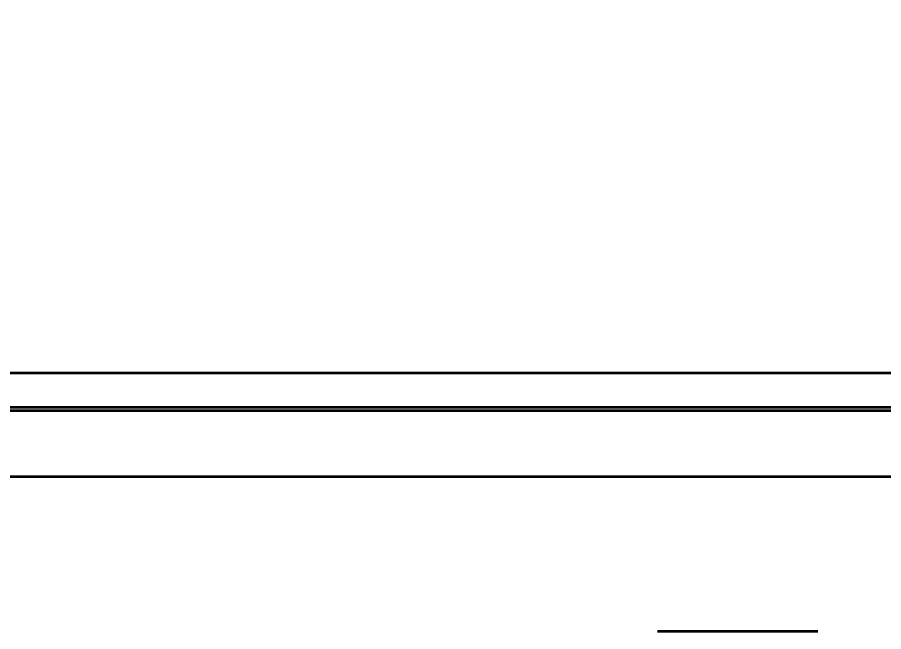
# Model space of a CAD drawing. Header units: millimetres. Extents: x 2599 to 3244, y 1330 to 1895.
# Drawn here: x 2843.84 to 2856.21, y 1643.94 to 1652.71 of the extents above; entities that cross this region are included whole.
import ezdxf

# ---------------------------------------------------------------- set-up
doc = ezdxf.new("R2010")
doc.units = ezdxf.units.MM
doc.layers.add('1', color=7, linetype='Continuous', true_color=0xffffff)
doc.layers.add('dim', color=82, linetype='Continuous', lineweight=9)
doc.styles.get("Standard").update_dxf_attribs({"font": 'arial.ttf'})
doc.dimstyles.new('Standard-3', dxfattribs={"dimscale": 3, "dimtxt": 0.18, "dimasz": 0.18, "dimexe": 0.18, "dimexo": 0.0625, "dimgap": 0.09, "dimtad": 0, "dimtoh": 1, "dimzin": 0, "dimdsep": 46, "dimtxsty": 'Standard', "dimcen": 0.09, "dimadec": 0, "dimazin": 0, "dimtfac": 1, "dimtofl": 0, "dimtmove": 0, "dimatfit": 3, "dimfxl": 0, "dimtolj": 1, "dimtzin": 0, "dimarcsym": 0})

# ---------------------------------------------------------------- blocks, each defined once
blk = doc.blocks.new('*D15')
at = {"layer": 'Defpoints', "color": 0, "transparency": 16777216}
for p in [(2669.184, 1666.958), (3057.245, 1585.113), (2669.184, 1564.792)]:
    blk.add_point(p, dxfattribs=at)
at = {"layer": 'dim', "color": 0, "lineweight": -2, "transparency": 16777216}
for p, q in [((2669.184, 1566.292), (2669.184, 1668.457)), ((3057.245, 1586.612), (3057.245, 1668.457)), ((2675.184, 1666.958), (2846.152, 1666.958)), ((3051.245, 1666.958), (2880.276, 1666.958))]:
    blk.add_line(p, q, dxfattribs=at)
at = {"layer": 'dim', "color": 0, "transparency": 16777216}
for points in [[(2675.184, 1667.958), (2675.184, 1665.958), (2669.184, 1666.958)], [(3051.245, 1667.958), (3051.245, 1665.958), (3057.245, 1666.958)]]:
    blk.add_solid(points, dxfattribs=at)
at = {"layer": 'dim', "color": 0, "transparency": 16777216, "insert": (2863.214, 1666.958), "char_height": 7.5, "attachment_point": 5, "bg_fill": 3, "box_fill_scale": 1.1, "bg_fill_color": 256, "bg_fill_true_color": 13158600, "bg_fill_transparency": 0}
blk.add_mtext('\\A1;388.06', dxfattribs=at)

msp = doc.modelspace()

# ---------------------------------------------------------------- linework, layer by layer
at = {"layer": '1', "color": 7, "linetype": 'Continuous', "lineweight": 35}
for p, q in [((2904.982, 1647.626), (2736.871, 1647.626)), ((2758.347, 1647.094), (2875.441, 1647.094)), ((2758.361, 1647.144), (2875.428, 1647.144)), ((2875.477, 1646.15), (2758.312, 1646.15)), ((2855.268, 1643.938), (2852.977, 1643.938))]:
    msp.add_line(p, q, dxfattribs=at)

# ---------------------------------------------------------------- next in the draw order: dimensions: what is measured, and where the dimension line sits
at = {"layer": 'dim'}
dim = msp.add_linear_dim(base=(2669.184, 1666.958), p1=(3057.245, 1585.113), p2=(2669.184, 1564.792), dimstyle='Standard-3', override={"dimtxt": 2.5, "dimasz": 2, "dimexe": 0.49975, "dimexo": 0.49975, "dimgap": 0.49975}, dxfattribs=at)
dim.commit()
dim.dimension.update_dxf_attribs({"geometry": '*D15', "text_midpoint": (2863.214, 1666.958)})

doc.saveas('drawing.dxf')
